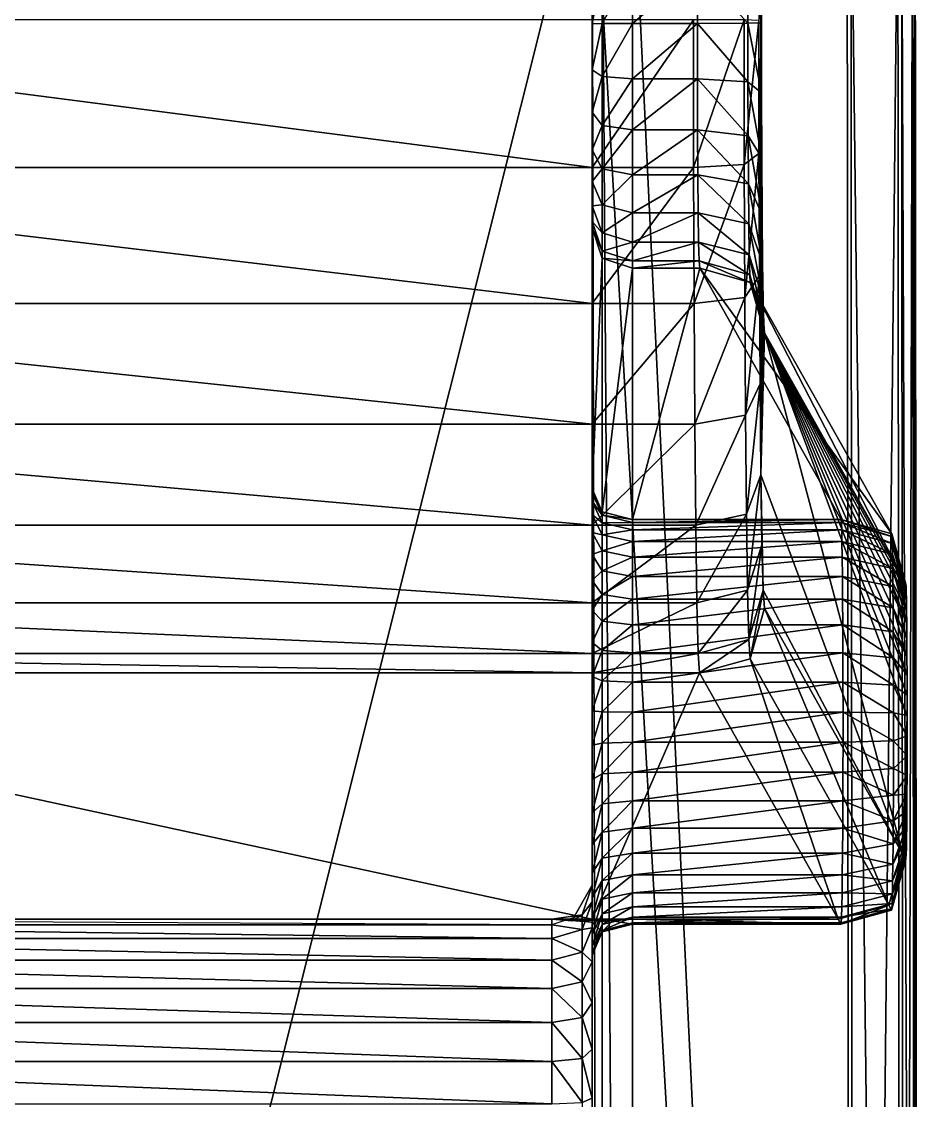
# Model space of a CAD drawing. Header units: metres. Extents: x -3624 to -92, y -1406 to 909.
# Drawn here: x -114.64 to -92.46, y 866.9 to 893.55 of the extents above; entities that cross this region are included whole.
import ezdxf

# ---------------------------------------------------------------- set-up
doc = ezdxf.new("R2010")
doc.units = ezdxf.units.M

msp = doc.modelspace()

# ---------------------------------------------------------------- linework, layer by layer
for points in [[(-96.376, 904.719, -10.972), (-96.43, 893.584, -16.406), (-96.378, 882.355, -11.167)], [(-96.361, 895.254, -9.413), (-96.376, 904.719, -10.972), (-96.378, 882.355, -11.167)], [(-92.635, 897.858, 370.232), (-92.539, 785.295, 380.079), (-92.594, 904.349, 374.429)], [(-92.472, 785.897, 386.853), (-92.573, 900.581, 376.565), (-92.594, 904.349, 374.429)], [(-92.463, 771.043, 387.781), (-92.472, 785.897, 386.853), (-92.594, 904.349, 374.429)], [(-92.532, 774.42, 380.827), (-92.463, 771.043, 387.781), (-92.594, 904.349, 374.429)], [(-92.533, 778.05, 380.623), (-92.532, 774.42, 380.827), (-92.594, 904.349, 374.429)], [(-92.536, 781.677, 380.374), (-92.533, 778.05, 380.623), (-92.594, 904.349, 374.429)], [(-92.539, 785.295, 380.079), (-92.536, 781.677, 380.374), (-92.594, 904.349, 374.429)], [(-92.472, 785.897, 386.853), (-92.569, 898.278, 377.021), (-92.573, 900.581, 376.565)], [(-100.545, 785.077, 377.504), (-100.545, 898.999, 367.01), (-100.545, 899.025, 366.645)], [(-100.545, 508.727, 368.046), (-100.545, 785.077, 377.504), (-100.545, 899.025, 366.645)], [(-100.545, 899.025, 366.645), (-100.545, 897.366, -5.108), (-100.545, 893.502, -6.995)], [(-100.545, 899.025, 366.645), (-100.545, 893.502, -6.995), (-100.545, 882.01, 353.706)], [(-100.545, 899.025, 366.645), (-100.545, 882.01, 353.706), (-100.545, 881.919, 354.549)], [(-100.545, 899.025, 366.645), (-100.545, 881.919, 354.549), (-100.545, 881.704, 355.386)], [(-100.545, 899.025, 366.645), (-100.545, 881.704, 355.386), (-100.545, 881.372, 356.175)], [(-100.545, 899.025, 366.645), (-100.545, 881.372, 356.175), (-100.545, 880.93, 356.906)], [(-100.545, 899.025, 366.645), (-100.545, 880.93, 356.906), (-100.545, 880.384, 357.566)], [(-100.545, 899.025, 366.645), (-100.545, 880.384, 357.566), (-100.545, 879.744, 358.146)], [(-100.545, 899.025, 366.645), (-100.545, 879.744, 358.146), (-100.545, 879.014, 358.632)], [(-100.545, 899.025, 366.645), (-100.545, 879.014, 358.632), (-100.545, 878.211, 358.984)], [(-100.545, 899.025, 366.645), (-100.545, 878.211, 358.984), (-100.545, 877.377, 359.211)], [(-100.545, 899.025, 366.645), (-100.545, 877.377, 359.211), (-100.545, 876.527, 359.313)], [(-100.545, 899.025, 366.645), (-100.545, 876.527, 359.313), (-100.545, 875.673, 359.291)], [(-100.545, 899.025, 366.645), (-100.545, 875.673, 359.291), (-100.545, 874.83, 359.143)], [(-100.545, 508.727, 368.046), (-100.545, 899.025, 366.645), (-100.545, 874.83, 359.143)], [(-100.545, 785.077, 377.504), (-100.545, 898.898, 367.328), (-100.545, 898.999, 367.01)], [(-100.545, 785.077, 377.504), (-100.545, 898.731, 367.612), (-100.545, 898.898, 367.328)], [(-100.545, 785.077, 377.504), (-100.545, 898.509, 367.855), (-100.545, 898.731, 367.612)], [(-100.545, 898.504, 378.623), (-100.545, 786.032, 388.463), (-128.727, 786.032, 388.463)], [(-128.727, 786.032, 388.463), (-128.727, 898.504, 378.623), (-100.545, 898.504, 378.623)], [(-100.545, 785.077, 377.504), (-100.545, 898.24, 368.046), (-100.545, 898.509, 367.855)], [(-100.545, 898.504, 378.623), (-94.153, 898.504, 378.623), (-94.057, 786.032, 388.463)], [(-94.057, 786.032, 388.463), (-100.545, 786.032, 388.463), (-100.545, 898.504, 378.623)], [(-92.81, 786.003, 388.102), (-94.057, 786.032, 388.463), (-94.153, 898.504, 378.623)], [(-94.153, 898.504, 378.623), (-92.907, 898.455, 378.264), (-92.81, 786.003, 388.102)], [(-92.472, 785.897, 386.853), (-92.81, 786.003, 388.102), (-92.907, 898.455, 378.264)], [(-92.907, 898.455, 378.264), (-92.569, 898.278, 377.021), (-92.472, 785.897, 386.853)], [(-100.545, 785.077, 377.504), (-100.545, 897.933, 368.174), (-100.545, 898.24, 368.046)], [(-100.545, 785.077, 377.504), (-100.545, 897.571, 368.231), (-100.545, 897.933, 368.174)], [(-92.635, 897.858, 370.232), (-92.998, 897.682, 368.996), (-92.901, 785.19, 378.837)], [(-92.901, 785.19, 378.837), (-92.539, 785.295, 380.079), (-92.635, 897.858, 370.232)], [(-100.295, 785.14, 378.252), (-100.295, 897.617, 368.553), (-100.545, 897.571, 368.231)], [(-100.545, 897.571, 368.231), (-100.545, 785.077, 377.504), (-100.295, 785.14, 378.252)], [(-99.545, 785.161, 378.501), (-99.545, 897.632, 368.661), (-100.295, 897.617, 368.553)], [(-100.295, 897.617, 368.553), (-100.295, 785.14, 378.252), (-99.545, 785.161, 378.501)], [(-94.154, 785.161, 378.501), (-94.251, 897.632, 368.661), (-99.545, 897.632, 368.661)], [(-99.545, 897.632, 368.661), (-99.545, 785.161, 378.501), (-94.154, 785.161, 378.501)], [(-92.998, 897.682, 368.996), (-94.251, 897.632, 368.661), (-94.154, 785.161, 378.501)], [(-94.154, 785.161, 378.501), (-92.901, 785.19, 378.837), (-92.998, 897.682, 368.996)], [(-100.545, 897.366, -5.108), (-100.545, 895.681, -6.473), (-100.545, 893.502, -6.995)], [(-100.545, 895.681, -6.473), (-100.545, 894.64, -6.854), (-100.545, 893.502, -6.995)], [(-96.699, 894.959, -8.187), (-96.361, 895.254, -9.413), (-96.363, 893.525, -9.627)], [(-96.363, 893.525, -9.627), (-96.361, 895.254, -9.413), (-96.378, 882.355, -11.167)], [(-100.295, 894.817, -7.588), (-100.295, 893.508, -7.75), (-100.545, 893.502, -6.995)], [(-100.545, 893.502, -6.995), (-100.545, 894.64, -6.854), (-100.295, 894.817, -7.588)], [(-99.545, 894.876, -7.832), (-99.545, 893.511, -8.001), (-100.295, 893.508, -7.75)], [(-100.295, 893.508, -7.75), (-100.295, 894.817, -7.588), (-99.545, 894.876, -7.832)], [(-97.946, 894.876, -7.832), (-97.947, 893.511, -8.001), (-99.545, 893.511, -8.001)], [(-99.545, 893.511, -8.001), (-99.545, 894.876, -7.832), (-97.946, 894.876, -7.832)], [(-96.701, 893.514, -8.366), (-97.947, 893.511, -8.001), (-97.946, 894.876, -7.832)], [(-97.946, 894.876, -7.832), (-96.699, 894.959, -8.187), (-96.701, 893.514, -8.366)], [(-96.363, 893.525, -9.627), (-96.701, 893.514, -8.366), (-96.699, 894.959, -8.187)], [(-100.545, 889.949, -17.615), (-100.545, 893.598, -18.001), (-128.727, 893.598, -18.001)], [(-128.727, 893.598, -18.001), (-128.727, 889.949, -17.615), (-100.545, 889.949, -17.615)], [(-100.545, 889.949, -17.615), (-98.042, 889.949, -17.615), (-98.045, 893.598, -18.001)], [(-98.045, 893.598, -18.001), (-100.545, 893.598, -18.001), (-100.545, 889.949, -17.615)], [(-100.295, 893.508, -7.75), (-100.295, 892.197, -7.611), (-100.545, 892.361, -6.874)], [(-100.545, 892.361, -6.874), (-100.545, 893.502, -6.995), (-100.295, 893.508, -7.75)], [(-100.545, 893.502, -6.995), (-100.545, 892.361, -6.874), (-100.545, 891.314, -6.512)], [(-100.545, 893.502, -6.995), (-100.545, 891.314, -6.512), (-100.545, 889.605, -5.176)], [(-100.545, 893.502, -6.995), (-100.545, 889.605, -5.176), (-100.545, 882.01, 353.706)], [(-99.545, 893.511, -8.001), (-99.545, 892.143, -7.856), (-100.295, 892.197, -7.611)], [(-100.295, 892.197, -7.611), (-100.295, 893.508, -7.75), (-99.545, 893.511, -8.001)], [(-97.947, 893.511, -8.001), (-97.946, 892.143, -7.856), (-99.545, 892.143, -7.856)], [(-99.545, 892.143, -7.856), (-99.545, 893.511, -8.001), (-97.947, 893.511, -8.001)], [(-96.792, 893.595, -17.661), (-98.045, 893.598, -18.001), (-98.042, 889.949, -17.615)], [(-98.042, 889.949, -17.615), (-96.788, 890.026, -17.283), (-96.792, 893.595, -17.661)], [(-97.947, 893.511, -8.001), (-96.701, 893.514, -8.366), (-96.699, 892.066, -8.212)], [(-96.699, 892.066, -8.212), (-97.946, 892.143, -7.856), (-97.947, 893.511, -8.001)], [(-96.43, 893.584, -16.406), (-96.792, 893.595, -17.661), (-96.788, 890.026, -17.283)], [(-96.788, 890.026, -17.283), (-96.426, 890.299, -16.059), (-96.43, 893.584, -16.406)], [(-96.701, 893.514, -8.366), (-96.363, 893.525, -9.627), (-96.361, 891.792, -9.444)], [(-96.361, 891.792, -9.444), (-96.699, 892.066, -8.212), (-96.701, 893.514, -8.366)], [(-96.43, 893.584, -16.406), (-96.426, 890.299, -16.059), (-96.416, 887.28, -15.014)], [(-96.43, 893.584, -16.406), (-96.416, 887.28, -15.014), (-96.378, 882.355, -11.167)], [(-96.361, 891.792, -9.444), (-96.363, 893.525, -9.627), (-96.378, 882.355, -11.167)], [(-100.545, 891.314, -6.512), (-100.545, 892.361, -6.874), (-100.295, 892.197, -7.611)], [(-100.295, 892.197, -7.611), (-100.295, 890.99, -7.193), (-100.545, 891.314, -6.512)], [(-100.295, 890.99, -7.193), (-100.295, 892.197, -7.611), (-99.545, 892.143, -7.856)], [(-99.545, 892.143, -7.856), (-99.545, 890.882, -7.42), (-100.295, 890.99, -7.193)], [(-97.946, 892.143, -7.856), (-97.942, 890.882, -7.42), (-99.545, 890.882, -7.42)], [(-99.545, 890.882, -7.42), (-99.545, 892.143, -7.856), (-97.946, 892.143, -7.856)], [(-96.695, 890.731, -7.751), (-97.942, 890.882, -7.42), (-97.946, 892.143, -7.856)], [(-97.946, 892.143, -7.856), (-96.699, 892.066, -8.212), (-96.695, 890.731, -7.751)], [(-96.356, 890.191, -8.89), (-96.695, 890.731, -7.751), (-96.699, 892.066, -8.212)], [(-96.699, 892.066, -8.212), (-96.361, 891.792, -9.444), (-96.356, 890.191, -8.89)], [(-96.356, 890.191, -8.89), (-96.361, 891.792, -9.444), (-96.378, 882.355, -11.167)], [(-100.545, 891.314, -6.512), (-100.545, 890.385, -5.936), (-100.545, 889.605, -5.176)], [(-100.545, 890.385, -5.936), (-100.545, 891.314, -6.512), (-100.295, 890.99, -7.193)], [(-100.295, 890.99, -7.193), (-100.295, 889.92, -6.531), (-100.545, 890.385, -5.936)], [(-100.295, 889.92, -6.531), (-100.295, 890.99, -7.193), (-99.545, 890.882, -7.42)], [(-99.545, 890.882, -7.42), (-99.545, 889.766, -6.729), (-100.295, 889.92, -6.531)], [(-97.942, 890.882, -7.42), (-97.935, 889.766, -6.729), (-99.545, 889.766, -6.729)], [(-99.545, 889.766, -6.729), (-99.545, 890.882, -7.42), (-97.942, 890.882, -7.42)], [(-96.688, 889.549, -7.018), (-97.935, 889.766, -6.729), (-97.942, 890.882, -7.42)], [(-97.942, 890.882, -7.42), (-96.695, 890.731, -7.751), (-96.688, 889.549, -7.018)], [(-96.347, 888.774, -8.013), (-96.688, 889.549, -7.018), (-96.695, 890.731, -7.751)], [(-96.695, 890.731, -7.751), (-96.356, 890.191, -8.89), (-96.347, 888.774, -8.013)], [(-100.545, 889.605, -5.176), (-100.545, 890.385, -5.936), (-100.295, 889.92, -6.531)], [(-96.426, 890.299, -16.059), (-96.788, 890.026, -17.283), (-96.777, 886.74, -16.147)], [(-96.777, 886.74, -16.147), (-96.416, 887.28, -15.014), (-96.426, 890.299, -16.059)], [(-96.788, 890.026, -17.283), (-98.042, 889.949, -17.615), (-98.03, 886.588, -16.453)], [(-98.03, 886.588, -16.453), (-96.777, 886.74, -16.147), (-96.788, 890.026, -17.283)], [(-96.347, 888.774, -8.013), (-96.356, 890.191, -8.89), (-96.378, 882.355, -11.167)], [(-100.545, 886.588, -16.453), (-100.545, 889.949, -17.615), (-128.727, 889.949, -17.615)], [(-128.727, 889.949, -17.615), (-128.727, 886.588, -16.453), (-100.545, 886.588, -16.453)], [(-100.545, 886.588, -16.453), (-98.03, 886.588, -16.453), (-98.042, 889.949, -17.615)], [(-98.042, 889.949, -17.615), (-100.545, 889.949, -17.615), (-100.545, 886.588, -16.453)], [(-100.295, 889.92, -6.531), (-100.295, 889.023, -5.656), (-100.545, 889.605, -5.176)], [(-100.295, 889.023, -5.656), (-100.295, 889.92, -6.531), (-99.545, 889.766, -6.729)], [(-99.545, 889.766, -6.729), (-99.545, 888.829, -5.816), (-100.295, 889.023, -5.656)], [(-97.935, 889.766, -6.729), (-97.926, 888.829, -5.816), (-99.545, 888.829, -5.816)], [(-99.545, 888.829, -5.816), (-99.545, 889.766, -6.729), (-97.935, 889.766, -6.729)], [(-96.678, 888.558, -6.053), (-97.926, 888.829, -5.816), (-97.935, 889.766, -6.729)], [(-97.935, 889.766, -6.729), (-96.688, 889.549, -7.018), (-96.678, 888.558, -6.053)], [(-100.545, 889.605, -5.176), (-100.545, 889.005, -4.263), (-100.545, 888.616, -3.225)], [(-100.545, 889.605, -5.176), (-100.545, 888.616, -3.225), (-100.545, 882.01, 353.706)], [(-100.545, 889.005, -4.263), (-100.545, 889.605, -5.176), (-100.295, 889.023, -5.656)], [(-96.336, 887.587, -6.856), (-96.678, 888.558, -6.053), (-96.688, 889.549, -7.018)], [(-96.688, 889.549, -7.018), (-96.347, 888.774, -8.013), (-96.336, 887.587, -6.856)], [(-100.295, 889.023, -5.656), (-100.295, 888.332, -4.605), (-100.545, 889.005, -4.263)], [(-100.545, 888.616, -3.225), (-100.545, 889.005, -4.263), (-100.295, 888.332, -4.605)], [(-100.295, 888.332, -4.605), (-100.295, 889.023, -5.656), (-99.545, 888.829, -5.816)], [(-99.545, 888.829, -5.816), (-99.545, 888.108, -4.719), (-100.295, 888.332, -4.605)], [(-97.926, 888.829, -5.816), (-97.915, 888.108, -4.719), (-99.545, 888.108, -4.719)], [(-99.545, 888.108, -4.719), (-99.545, 888.829, -5.816), (-97.926, 888.829, -5.816)], [(-96.667, 887.794, -4.89), (-97.915, 888.108, -4.719), (-97.926, 888.829, -5.816)], [(-97.926, 888.829, -5.816), (-96.678, 888.558, -6.053), (-96.667, 887.794, -4.89)], [(-96.336, 887.587, -6.856), (-96.347, 888.774, -8.013), (-96.378, 882.355, -11.167)], [(-100.545, 888.616, -3.225), (-100.545, 888.458, -2.031), (-100.545, 882.01, 353.706)], [(-100.295, 888.332, -4.605), (-100.295, 887.884, -3.409), (-100.545, 888.616, -3.225)], [(-100.545, 888.458, -2.031), (-100.545, 888.616, -3.225), (-100.295, 887.884, -3.409)], [(-100.295, 887.884, -3.409), (-100.295, 887.709, -2.087), (-100.545, 888.458, -2.031)], [(-100.545, 882.01, 353.706), (-100.545, 888.458, -2.031), (-100.295, 887.709, -2.087)], [(-96.322, 886.673, -5.463), (-96.667, 887.794, -4.89), (-96.678, 888.558, -6.053)], [(-96.678, 888.558, -6.053), (-96.336, 887.587, -6.856), (-96.322, 886.673, -5.463)], [(-100.295, 887.884, -3.409), (-100.295, 888.332, -4.605), (-99.545, 888.108, -4.719)], [(-99.545, 888.108, -4.719), (-99.545, 887.64, -3.47), (-100.295, 887.884, -3.409)], [(-100.295, 887.709, -2.087), (-100.295, 887.884, -3.409), (-99.545, 887.64, -3.47)], [(-97.915, 888.108, -4.719), (-97.903, 887.64, -3.47), (-99.545, 887.64, -3.47)], [(-99.545, 887.64, -3.47), (-99.545, 888.108, -4.719), (-97.915, 888.108, -4.719)], [(-96.654, 887.298, -3.568), (-97.903, 887.64, -3.47), (-97.915, 888.108, -4.719)], [(-97.915, 888.108, -4.719), (-96.667, 887.794, -4.89), (-96.654, 887.298, -3.568)], [(-100.295, 887.709, -2.087), (-100.295, 881.439, 353.674), (-100.545, 882.01, 353.706)], [(-99.545, 887.64, -3.47), (-99.545, 887.459, -2.105), (-100.295, 887.709, -2.087)], [(-100.295, 881.439, 353.674), (-100.295, 887.709, -2.087), (-99.545, 887.459, -2.105)], [(-97.903, 887.64, -3.47), (-97.889, 887.459, -2.105), (-99.545, 887.459, -2.105)], [(-99.545, 887.459, -2.105), (-99.545, 887.64, -3.47), (-97.903, 887.64, -3.47)], [(-96.64, 887.109, -2.144), (-97.889, 887.459, -2.105), (-97.903, 887.64, -3.47)], [(-97.903, 887.64, -3.47), (-96.654, 887.298, -3.568), (-96.64, 887.109, -2.144)], [(-96.307, 886.078, -3.877), (-96.654, 887.298, -3.568), (-96.667, 887.794, -4.89)], [(-96.667, 887.794, -4.89), (-96.322, 886.673, -5.463), (-96.307, 886.078, -3.877)], [(-99.545, 887.459, -2.105), (-99.545, 881.249, 353.663), (-100.295, 881.439, 353.674)], [(-97.889, 887.459, -2.105), (-94.398, 881.249, 353.663), (-99.545, 881.249, 353.663)], [(-99.545, 881.249, 353.663), (-99.545, 887.459, -2.105), (-97.889, 887.459, -2.105)], [(-93.148, 880.9, 353.632), (-94.398, 881.249, 353.663), (-97.889, 887.459, -2.105)], [(-97.889, 887.459, -2.105), (-96.64, 887.109, -2.144), (-93.148, 880.9, 353.632)], [(-96.322, 886.673, -5.463), (-96.336, 887.587, -6.856), (-96.378, 882.355, -11.167)], [(-96.416, 887.28, -15.014), (-96.777, 886.74, -16.147), (-96.76, 883.828, -14.343)], [(-96.76, 883.828, -14.343), (-96.4, 884.603, -13.356), (-96.416, 887.28, -15.014)], [(-96.291, 885.861, -2.241), (-96.64, 887.109, -2.144), (-96.654, 887.298, -3.568)], [(-96.654, 887.298, -3.568), (-96.307, 886.078, -3.877), (-96.291, 885.861, -2.241)], [(-92.799, 879.651, 353.559), (-93.148, 880.9, 353.632), (-96.64, 887.109, -2.144)], [(-96.64, 887.109, -2.144), (-96.291, 885.861, -2.241), (-92.799, 879.651, 353.559)], [(-96.416, 887.28, -15.014), (-96.4, 884.603, -13.356), (-96.378, 882.355, -11.167)], [(-100.545, 883.611, -14.608), (-100.545, 886.588, -16.453), (-128.727, 886.588, -16.453)], [(-128.727, 886.588, -16.453), (-128.727, 883.611, -14.608), (-100.545, 883.611, -14.608)], [(-100.545, 883.611, -14.608), (-98.012, 883.611, -14.608), (-98.03, 886.588, -16.453)], [(-98.03, 886.588, -16.453), (-100.545, 886.588, -16.453), (-100.545, 883.611, -14.608)], [(-96.777, 886.74, -16.147), (-98.03, 886.588, -16.453), (-98.012, 883.611, -14.608)], [(-98.012, 883.611, -14.608), (-96.76, 883.828, -14.343), (-96.777, 886.74, -16.147)], [(-96.307, 886.078, -3.877), (-96.322, 886.673, -5.463), (-96.378, 882.355, -11.167)], [(-96.291, 885.861, -2.241), (-96.307, 886.078, -3.877), (-96.378, 882.355, -11.167)], [(-92.869, 872.975, 346.4), (-96.291, 885.861, -2.241), (-96.378, 882.355, -11.167)], [(-92.793, 879.597, 354.136), (-92.799, 879.651, 353.559), (-96.291, 885.861, -2.241)], [(-92.788, 879.473, 354.631), (-92.793, 879.597, 354.136), (-96.291, 885.861, -2.241)], [(-92.784, 879.278, 355.097), (-92.788, 879.473, 354.631), (-96.291, 885.861, -2.241)], [(-92.78, 879.017, 355.53), (-92.784, 879.278, 355.097), (-96.291, 885.861, -2.241)], [(-92.776, 878.694, 355.919), (-92.78, 879.017, 355.53), (-96.291, 885.861, -2.241)], [(-92.773, 878.313, 356.258), (-92.776, 878.694, 355.919), (-96.291, 885.861, -2.241)], [(-92.77, 877.879, 356.54), (-92.773, 878.313, 356.258), (-96.291, 885.861, -2.241)], [(-92.768, 877.407, 356.754), (-92.77, 877.879, 356.54), (-96.291, 885.861, -2.241)], [(-92.766, 876.916, 356.891), (-92.768, 877.407, 356.754), (-96.291, 885.861, -2.241)], [(-92.766, 876.414, 356.953), (-92.766, 876.916, 356.891), (-96.291, 885.861, -2.241)], [(-92.869, 872.975, 346.4), (-92.766, 876.414, 356.953), (-96.291, 885.861, -2.241)], [(-96.4, 884.603, -13.356), (-96.76, 883.828, -14.343), (-96.736, 881.385, -11.964)], [(-96.736, 881.385, -11.964), (-96.378, 882.355, -11.167), (-96.4, 884.603, -13.356)], [(-100.545, 881.114, -12.175), (-100.545, 883.611, -14.608), (-128.727, 883.611, -14.608)], [(-128.727, 883.611, -14.608), (-128.727, 881.114, -12.175), (-100.545, 881.114, -12.175)], [(-100.545, 881.114, -12.175), (-97.988, 881.114, -12.175), (-98.012, 883.611, -14.608)], [(-98.012, 883.611, -14.608), (-100.545, 883.611, -14.608), (-100.545, 881.114, -12.175)], [(-96.76, 883.828, -14.343), (-98.012, 883.611, -14.608), (-97.988, 881.114, -12.175)], [(-97.988, 881.114, -12.175), (-96.736, 881.385, -11.964), (-96.76, 883.828, -14.343)], [(-96.378, 882.355, -11.167), (-96.736, 881.385, -11.964), (-96.708, 879.506, -9.1)], [(-96.708, 879.506, -9.1), (-96.352, 880.627, -8.534), (-96.378, 882.355, -11.167)], [(-96.378, 882.355, -11.167), (-96.352, 880.627, -8.534), (-96.323, 879.505, -5.542)], [(-92.869, 872.975, 346.4), (-96.378, 882.355, -11.167), (-96.323, 879.505, -5.542)], [(-100.545, 881.919, 354.549), (-100.545, 882.01, 353.706), (-100.295, 881.439, 353.674)], [(-100.295, 881.439, 353.674), (-100.295, 881.363, 354.454), (-100.545, 881.919, 354.549)], [(-100.545, 881.704, 355.386), (-100.545, 881.919, 354.549), (-100.295, 881.363, 354.454)], [(-100.295, 881.363, 354.454), (-100.295, 881.173, 355.21), (-100.545, 881.704, 355.386)], [(-100.545, 881.372, 356.175), (-100.545, 881.704, 355.386), (-100.295, 881.173, 355.21)], [(-100.295, 881.173, 355.21), (-100.295, 880.874, 355.923), (-100.545, 881.372, 356.175)], [(-100.545, 880.93, 356.906), (-100.545, 881.372, 356.175), (-100.295, 880.874, 355.923)], [(-100.295, 881.363, 354.454), (-100.295, 881.439, 353.674), (-99.545, 881.249, 353.663)], [(-99.545, 881.249, 353.663), (-99.545, 881.178, 354.422), (-100.295, 881.363, 354.454)], [(-100.295, 881.173, 355.21), (-100.295, 881.363, 354.454), (-99.545, 881.178, 354.422)], [(-94.398, 881.249, 353.663), (-94.391, 881.178, 354.422), (-99.545, 881.178, 354.422)], [(-99.545, 881.178, 354.422), (-99.545, 881.249, 353.663), (-94.398, 881.249, 353.663)], [(-96.736, 881.385, -11.964), (-97.988, 881.114, -12.175), (-97.96, 879.192, -9.247)], [(-97.96, 879.192, -9.247), (-96.708, 879.506, -9.1), (-96.736, 881.385, -11.964)], [(-93.141, 880.832, 354.351), (-94.391, 881.178, 354.422), (-94.398, 881.249, 353.663)], [(-94.398, 881.249, 353.663), (-93.148, 880.9, 353.632), (-93.141, 880.832, 354.351)], [(-100.545, 879.192, -9.247), (-100.545, 881.114, -12.175), (-128.727, 881.114, -12.175)], [(-128.727, 881.114, -12.175), (-128.727, 879.192, -9.247), (-100.545, 879.192, -9.247)], [(-100.545, 879.192, -9.247), (-97.96, 879.192, -9.247), (-97.988, 881.114, -12.175)], [(-97.988, 881.114, -12.175), (-100.545, 881.114, -12.175), (-100.545, 879.192, -9.247)], [(-99.545, 881.178, 354.422), (-99.545, 880.996, 355.151), (-100.295, 881.173, 355.21)], [(-100.295, 880.874, 355.923), (-100.295, 881.173, 355.21), (-99.545, 880.996, 355.151)], [(-99.545, 880.996, 355.151), (-99.545, 880.709, 355.839), (-100.295, 880.874, 355.923)], [(-94.391, 881.178, 354.422), (-94.383, 880.996, 355.151), (-99.545, 880.996, 355.151)], [(-99.545, 880.996, 355.151), (-99.545, 881.178, 354.422), (-94.391, 881.178, 354.422)], [(-94.383, 880.996, 355.151), (-94.377, 880.709, 355.839), (-99.545, 880.709, 355.839)], [(-99.545, 880.709, 355.839), (-99.545, 880.996, 355.151), (-94.383, 880.996, 355.151)], [(-93.135, 880.663, 355.028), (-94.383, 880.996, 355.151), (-94.391, 881.178, 354.422)], [(-94.391, 881.178, 354.422), (-93.141, 880.832, 354.351), (-93.135, 880.663, 355.028)], [(-93.128, 880.396, 355.668), (-94.377, 880.709, 355.839), (-94.383, 880.996, 355.151)], [(-94.383, 880.996, 355.151), (-93.135, 880.663, 355.028), (-93.128, 880.396, 355.668)], [(-100.295, 880.874, 355.923), (-100.295, 880.476, 356.583), (-100.545, 880.93, 356.906)], [(-100.545, 880.384, 357.566), (-100.545, 880.93, 356.906), (-100.295, 880.476, 356.583)], [(-100.295, 880.476, 356.583), (-100.295, 880.874, 355.923), (-99.545, 880.709, 355.839)], [(-99.545, 880.709, 355.839), (-99.545, 880.324, 356.475), (-100.295, 880.476, 356.583)], [(-94.377, 880.709, 355.839), (-94.371, 880.324, 356.475), (-99.545, 880.324, 356.475)], [(-99.545, 880.324, 356.475), (-99.545, 880.709, 355.839), (-94.377, 880.709, 355.839)], [(-93.123, 880.038, 356.26), (-94.371, 880.324, 356.475), (-94.377, 880.709, 355.839)], [(-94.377, 880.709, 355.839), (-93.128, 880.396, 355.668), (-93.123, 880.038, 356.26)], [(-92.793, 879.597, 354.136), (-93.141, 880.832, 354.351), (-93.148, 880.9, 353.632)], [(-93.148, 880.9, 353.632), (-92.799, 879.651, 353.559), (-92.793, 879.597, 354.136)], [(-92.788, 879.473, 354.631), (-93.135, 880.663, 355.028), (-93.141, 880.832, 354.351)], [(-93.141, 880.832, 354.351), (-92.793, 879.597, 354.136), (-92.788, 879.473, 354.631)], [(-100.295, 880.476, 356.583), (-100.295, 879.982, 357.178), (-100.545, 880.384, 357.566)], [(-100.295, 879.982, 357.178), (-100.295, 880.476, 356.583), (-99.545, 880.324, 356.475)], [(-96.352, 880.627, -8.534), (-96.708, 879.506, -9.1), (-96.676, 878.284, -5.845)], [(-96.676, 878.284, -5.845), (-96.323, 879.505, -5.542), (-96.352, 880.627, -8.534)], [(-92.784, 879.278, 355.097), (-93.128, 880.396, 355.668), (-93.135, 880.663, 355.028)], [(-93.135, 880.663, 355.028), (-92.788, 879.473, 354.631), (-92.784, 879.278, 355.097)], [(-100.545, 879.744, 358.146), (-100.545, 880.384, 357.566), (-100.295, 879.982, 357.178)], [(-99.545, 880.324, 356.475), (-99.545, 879.848, 357.049), (-100.295, 879.982, 357.178)], [(-94.371, 880.324, 356.475), (-94.365, 879.848, 357.049), (-99.545, 879.848, 357.049)], [(-99.545, 879.848, 357.049), (-99.545, 880.324, 356.475), (-94.371, 880.324, 356.475)], [(-93.117, 879.596, 356.793), (-94.365, 879.848, 357.049), (-94.371, 880.324, 356.475)], [(-94.371, 880.324, 356.475), (-93.123, 880.038, 356.26), (-93.117, 879.596, 356.793)], [(-92.78, 879.017, 355.53), (-93.123, 880.038, 356.26), (-93.128, 880.396, 355.668)], [(-93.128, 880.396, 355.668), (-92.784, 879.278, 355.097), (-92.78, 879.017, 355.53)], [(-100.295, 879.982, 357.178), (-100.295, 879.401, 357.698), (-100.545, 879.744, 358.146)], [(-100.295, 879.401, 357.698), (-100.295, 879.982, 357.178), (-99.545, 879.848, 357.049)], [(-92.776, 878.694, 355.919), (-93.117, 879.596, 356.793), (-93.123, 880.038, 356.26)], [(-93.123, 880.038, 356.26), (-92.78, 879.017, 355.53), (-92.776, 878.694, 355.919)], [(-100.545, 879.014, 358.632), (-100.545, 879.744, 358.146), (-100.295, 879.401, 357.698)], [(-99.545, 879.848, 357.049), (-99.545, 879.288, 357.549), (-100.295, 879.401, 357.698)], [(-94.365, 879.848, 357.049), (-94.36, 879.288, 357.549), (-99.545, 879.288, 357.549)], [(-99.545, 879.288, 357.549), (-99.545, 879.848, 357.049), (-94.365, 879.848, 357.049)], [(-93.113, 879.074, 357.258), (-94.36, 879.288, 357.549), (-94.365, 879.848, 357.049)], [(-94.365, 879.848, 357.049), (-93.117, 879.596, 356.793), (-93.113, 879.074, 357.258)], [(-100.295, 879.401, 357.698), (-100.295, 878.74, 358.131), (-100.545, 879.014, 358.632)], [(-100.295, 878.74, 358.131), (-100.295, 879.401, 357.698), (-99.545, 879.288, 357.549)], [(-96.708, 879.506, -9.1), (-97.96, 879.192, -9.247), (-97.927, 877.942, -5.918)], [(-97.927, 877.942, -5.918), (-96.676, 878.284, -5.845), (-96.708, 879.506, -9.1)], [(-96.323, 879.505, -5.542), (-96.676, 878.284, -5.845), (-96.641, 877.811, -2.267)], [(-96.641, 877.811, -2.267), (-96.29, 879.059, -2.177), (-96.323, 879.505, -5.542)], [(-92.869, 872.975, 346.4), (-96.323, 879.505, -5.542), (-96.29, 879.059, -2.177)], [(-92.773, 878.313, 356.258), (-93.113, 879.074, 357.258), (-93.117, 879.596, 356.793)], [(-93.117, 879.596, 356.793), (-92.776, 878.694, 355.919), (-92.773, 878.313, 356.258)], [(-100.545, 877.942, -5.918), (-100.545, 879.192, -9.247), (-128.727, 879.192, -9.247)], [(-128.727, 879.192, -9.247), (-128.727, 877.942, -5.918), (-100.545, 877.942, -5.918)], [(-100.545, 877.942, -5.918), (-97.927, 877.942, -5.918), (-97.96, 879.192, -9.247)], [(-97.96, 879.192, -9.247), (-100.545, 879.192, -9.247), (-100.545, 877.942, -5.918)], [(-99.545, 879.288, 357.549), (-99.545, 878.649, 357.964), (-100.295, 878.74, 358.131)], [(-94.36, 879.288, 357.549), (-94.356, 878.649, 357.964), (-99.545, 878.649, 357.964)], [(-99.545, 878.649, 357.964), (-99.545, 879.288, 357.549), (-94.36, 879.288, 357.549)], [(-93.109, 878.48, 357.644), (-94.356, 878.649, 357.964), (-94.36, 879.288, 357.549)], [(-94.36, 879.288, 357.549), (-93.113, 879.074, 357.258), (-93.109, 878.48, 357.644)], [(-92.77, 877.879, 356.54), (-93.109, 878.48, 357.644), (-93.113, 879.074, 357.258)], [(-93.113, 879.074, 357.258), (-92.773, 878.313, 356.258), (-92.77, 877.879, 356.54)], [(-100.545, 878.211, 358.984), (-100.545, 879.014, 358.632), (-100.295, 878.74, 358.131)], [(-96.29, 879.059, -2.177), (-96.641, 877.811, -2.267), (-93.22, 871.726, 346.382)], [(-93.22, 871.726, 346.382), (-92.869, 872.975, 346.4), (-96.29, 879.059, -2.177)], [(-100.295, 878.74, 358.131), (-100.295, 878.019, 358.454), (-100.545, 878.211, 358.984)], [(-100.295, 878.019, 358.454), (-100.295, 878.74, 358.131), (-99.545, 878.649, 357.964)], [(-99.545, 878.649, 357.964), (-99.545, 877.955, 358.278), (-100.295, 878.019, 358.454)], [(-94.356, 878.649, 357.964), (-94.353, 877.955, 358.278), (-99.545, 877.955, 358.278)], [(-99.545, 877.955, 358.278), (-99.545, 878.649, 357.964), (-94.356, 878.649, 357.964)], [(-93.106, 877.834, 357.935), (-94.353, 877.955, 358.278), (-94.356, 878.649, 357.964)], [(-94.356, 878.649, 357.964), (-93.109, 878.48, 357.644), (-93.106, 877.834, 357.935)], [(-96.676, 878.284, -5.845), (-97.927, 877.942, -5.918), (-97.891, 877.461, -2.281)], [(-97.891, 877.461, -2.281), (-96.641, 877.811, -2.267), (-96.676, 878.284, -5.845)], [(-92.768, 877.407, 356.754), (-93.106, 877.834, 357.935), (-93.109, 878.48, 357.644)], [(-93.109, 878.48, 357.644), (-92.77, 877.879, 356.54), (-92.768, 877.407, 356.754)], [(-100.545, 877.377, 359.211), (-100.545, 878.211, 358.984), (-100.295, 878.019, 358.454)], [(-100.295, 878.019, 358.454), (-100.295, 877.268, 358.662), (-100.545, 877.377, 359.211)], [(-100.295, 877.268, 358.662), (-100.295, 878.019, 358.454), (-99.545, 877.955, 358.278)], [(-100.545, 877.461, -2.281), (-100.545, 877.942, -5.918), (-128.727, 877.942, -5.918)], [(-128.727, 877.942, -5.918), (-128.727, 877.461, -2.281), (-100.545, 877.461, -2.281)], [(-100.545, 877.461, -2.281), (-97.891, 877.461, -2.281), (-97.927, 877.942, -5.918)], [(-97.927, 877.942, -5.918), (-100.545, 877.942, -5.918), (-100.545, 877.461, -2.281)], [(-99.545, 877.955, 358.278), (-99.545, 877.231, 358.48), (-100.295, 877.268, 358.662)], [(-94.353, 877.955, 358.278), (-94.351, 877.231, 358.48), (-99.545, 877.231, 358.48)], [(-99.545, 877.231, 358.48), (-99.545, 877.955, 358.278), (-94.353, 877.955, 358.278)], [(-96.641, 877.811, -2.267), (-97.891, 877.461, -2.281), (-94.47, 871.375, 346.388)], [(-94.47, 871.375, 346.388), (-93.22, 871.726, 346.382), (-96.641, 877.811, -2.267)], [(-93.104, 877.162, 358.123), (-94.351, 877.231, 358.48), (-94.353, 877.955, 358.278)], [(-94.353, 877.955, 358.278), (-93.106, 877.834, 357.935), (-93.104, 877.162, 358.123)], [(-92.766, 876.916, 356.891), (-93.104, 877.162, 358.123), (-93.106, 877.834, 357.935)], [(-93.106, 877.834, 357.935), (-92.768, 877.407, 356.754), (-92.766, 876.916, 356.891)], [(-100.545, 871.375, 346.388), (-100.545, 877.461, -2.281), (-128.727, 877.461, -2.281)], [(-128.727, 877.461, -2.281), (-128.727, 871.375, 346.388), (-100.545, 871.375, 346.388)], [(-100.545, 871.375, 346.388), (-94.47, 871.375, 346.388), (-97.891, 877.461, -2.281)], [(-97.891, 877.461, -2.281), (-100.545, 877.461, -2.281), (-100.545, 871.375, 346.388)], [(-100.545, 876.527, 359.313), (-100.545, 877.377, 359.211), (-100.295, 877.268, 358.662)], [(-100.295, 877.268, 358.662), (-100.295, 876.5, 358.756), (-100.545, 876.527, 359.313)], [(-100.295, 876.5, 358.756), (-100.295, 877.268, 358.662), (-99.545, 877.231, 358.48)], [(-99.545, 877.231, 358.48), (-99.545, 876.491, 358.571), (-100.295, 876.5, 358.756)], [(-94.351, 877.231, 358.48), (-94.35, 876.491, 358.571), (-99.545, 876.491, 358.571)], [(-99.545, 876.491, 358.571), (-99.545, 877.231, 358.48), (-94.351, 877.231, 358.48)], [(-93.103, 876.475, 358.208), (-94.35, 876.491, 358.571), (-94.351, 877.231, 358.48)], [(-94.351, 877.231, 358.48), (-93.104, 877.162, 358.123), (-93.103, 876.475, 358.208)], [(-92.766, 876.414, 356.953), (-93.103, 876.475, 358.208), (-93.104, 877.162, 358.123)], [(-93.104, 877.162, 358.123), (-92.766, 876.916, 356.891), (-92.766, 876.414, 356.953)], [(-100.545, 875.673, 359.291), (-100.545, 876.527, 359.313), (-100.295, 876.5, 358.756)], [(-100.295, 876.5, 358.756), (-100.295, 875.729, 358.736), (-100.545, 875.673, 359.291)], [(-100.295, 875.729, 358.736), (-100.295, 876.5, 358.756), (-99.545, 876.491, 358.571)], [(-99.545, 876.491, 358.571), (-99.545, 875.748, 358.551), (-100.295, 875.729, 358.736)], [(-94.35, 876.491, 358.571), (-94.35, 875.748, 358.551), (-99.545, 875.748, 358.551)], [(-99.545, 875.748, 358.551), (-99.545, 876.491, 358.571), (-94.35, 876.491, 358.571)], [(-93.104, 875.783, 358.19), (-94.35, 875.748, 358.551), (-94.35, 876.491, 358.571)], [(-94.35, 876.491, 358.571), (-93.103, 876.475, 358.208), (-93.104, 875.783, 358.19)], [(-92.766, 875.91, 356.939), (-93.104, 875.783, 358.19), (-93.103, 876.475, 358.208)], [(-93.103, 876.475, 358.208), (-92.766, 876.414, 356.953), (-92.766, 875.91, 356.939)], [(-92.869, 872.975, 346.4), (-92.766, 875.91, 356.939), (-92.766, 876.414, 356.953)], [(-93.104, 875.783, 358.19), (-92.766, 875.91, 356.939), (-92.767, 875.411, 356.851)], [(-92.869, 872.975, 346.4), (-92.767, 875.411, 356.851), (-92.766, 875.91, 356.939)], [(-100.295, 875.729, 358.736), (-100.295, 874.968, 358.602), (-100.545, 874.83, 359.143)], [(-100.545, 874.83, 359.143), (-100.545, 875.673, 359.291), (-100.295, 875.729, 358.736)], [(-99.545, 875.748, 358.551), (-99.545, 875.014, 358.421), (-100.295, 874.968, 358.602)], [(-100.295, 874.968, 358.602), (-100.295, 875.729, 358.736), (-99.545, 875.748, 358.551)], [(-94.35, 875.748, 358.551), (-94.351, 875.014, 358.421), (-99.545, 875.014, 358.421)], [(-99.545, 875.014, 358.421), (-99.545, 875.748, 358.551), (-94.35, 875.748, 358.551)], [(-93.105, 875.101, 358.069), (-94.351, 875.014, 358.421), (-94.35, 875.748, 358.551)], [(-94.35, 875.748, 358.551), (-93.104, 875.783, 358.19), (-93.105, 875.101, 358.069)], [(-92.767, 875.411, 356.851), (-93.105, 875.101, 358.069), (-93.104, 875.783, 358.19)], [(-93.105, 875.101, 358.069), (-92.767, 875.411, 356.851), (-92.768, 874.928, 356.688)], [(-92.869, 872.975, 346.4), (-92.768, 874.928, 356.688), (-92.767, 875.411, 356.851)], [(-94.351, 875.014, 358.421), (-93.105, 875.101, 358.069), (-93.107, 874.439, 357.846)], [(-92.768, 874.928, 356.688), (-93.107, 874.439, 357.846), (-93.105, 875.101, 358.069)], [(-100.295, 874.968, 358.602), (-100.295, 874.229, 358.354), (-100.545, 874.009, 358.873)], [(-100.545, 874.009, 358.873), (-100.545, 874.83, 359.143), (-100.295, 874.968, 358.602)], [(-100.545, 508.727, 368.046), (-100.545, 874.83, 359.143), (-100.545, 874.009, 358.873)], [(-99.545, 875.014, 358.421), (-99.545, 874.302, 358.182), (-100.295, 874.229, 358.354)], [(-100.295, 874.229, 358.354), (-100.295, 874.968, 358.602), (-99.545, 875.014, 358.421)], [(-94.351, 875.014, 358.421), (-94.354, 874.302, 358.182), (-99.545, 874.302, 358.182)], [(-99.545, 874.302, 358.182), (-99.545, 875.014, 358.421), (-94.351, 875.014, 358.421)], [(-93.107, 874.439, 357.846), (-94.354, 874.302, 358.182), (-94.351, 875.014, 358.421)], [(-93.107, 874.439, 357.846), (-92.768, 874.928, 356.688), (-92.771, 874.468, 356.451)], [(-92.869, 872.975, 346.4), (-92.771, 874.468, 356.451), (-92.768, 874.928, 356.688)], [(-99.545, 874.302, 358.182), (-99.545, 873.625, 357.832), (-100.295, 873.525, 357.994)], [(-100.295, 873.525, 357.994), (-100.295, 874.229, 358.354), (-99.545, 874.302, 358.182)], [(-94.354, 874.302, 358.182), (-94.357, 873.625, 357.832), (-99.545, 873.625, 357.832)], [(-99.545, 873.625, 357.832), (-99.545, 874.302, 358.182), (-94.354, 874.302, 358.182)], [(-93.11, 873.81, 357.521), (-94.357, 873.625, 357.832), (-94.354, 874.302, 358.182)], [(-94.354, 874.302, 358.182), (-93.107, 874.439, 357.846), (-93.11, 873.81, 357.521)], [(-93.11, 873.81, 357.521), (-92.771, 874.468, 356.451), (-92.774, 874.049, 356.146)], [(-92.771, 874.468, 356.451), (-93.11, 873.81, 357.521), (-93.107, 874.439, 357.846)], [(-92.869, 872.975, 346.4), (-92.774, 874.049, 356.146), (-92.771, 874.468, 356.451)], [(-100.295, 874.229, 358.354), (-100.295, 873.525, 357.994), (-100.545, 873.226, 358.481)], [(-100.545, 873.226, 358.481), (-100.545, 874.009, 358.873), (-100.295, 874.229, 358.354)], [(-100.545, 508.727, 368.046), (-100.545, 874.009, 358.873), (-100.545, 873.226, 358.481)], [(-92.774, 874.049, 356.146), (-93.114, 873.237, 357.105), (-93.11, 873.81, 357.521)], [(-93.114, 873.237, 357.105), (-92.774, 874.049, 356.146), (-92.777, 873.687, 355.788)], [(-92.869, 872.975, 346.4), (-92.777, 873.687, 355.788), (-92.774, 874.049, 356.146)], [(-94.357, 873.625, 357.832), (-93.11, 873.81, 357.521), (-93.114, 873.237, 357.105)], [(-100.295, 873.525, 357.994), (-100.295, 872.888, 357.527), (-100.545, 872.523, 357.957)], [(-100.545, 872.523, 357.957), (-100.545, 873.226, 358.481), (-100.295, 873.525, 357.994)], [(-99.545, 873.625, 357.832), (-99.545, 873.009, 357.384), (-100.295, 872.888, 357.527)], [(-100.295, 872.888, 357.527), (-100.295, 873.525, 357.994), (-99.545, 873.625, 357.832)], [(-94.357, 873.625, 357.832), (-94.362, 873.009, 357.384), (-99.545, 873.009, 357.384)], [(-99.545, 873.009, 357.384), (-99.545, 873.625, 357.832), (-94.357, 873.625, 357.832)], [(-93.114, 873.237, 357.105), (-94.362, 873.009, 357.384), (-94.357, 873.625, 357.832)], [(-92.777, 873.687, 355.788), (-93.119, 872.741, 356.613), (-93.114, 873.237, 357.105)], [(-93.119, 872.741, 356.613), (-92.777, 873.687, 355.788), (-92.781, 873.384, 355.382)], [(-92.869, 872.975, 346.4), (-92.781, 873.384, 355.382), (-92.777, 873.687, 355.788)], [(-100.545, 763.264, 360.582), (-100.545, 508.727, 368.046), (-100.545, 873.226, 358.481)], [(-100.545, 766.642, 360.52), (-100.545, 763.264, 360.582), (-100.545, 873.226, 358.481)], [(-100.545, 766.642, 360.52), (-100.545, 873.226, 358.481), (-100.545, 872.523, 357.957)], [(-94.362, 873.009, 357.384), (-93.114, 873.237, 357.105), (-93.119, 872.741, 356.613)], [(-92.781, 873.384, 355.382), (-93.125, 872.326, 356.058), (-93.119, 872.741, 356.613)], [(-93.125, 872.326, 356.058), (-92.781, 873.384, 355.382), (-92.786, 873.146, 354.937)], [(-92.869, 872.975, 346.4), (-92.786, 873.146, 354.937), (-92.781, 873.384, 355.382)], [(-99.545, 873.009, 357.384), (-99.545, 872.476, 356.856), (-100.295, 872.335, 356.978)], [(-100.295, 872.335, 356.978), (-100.295, 872.888, 357.527), (-99.545, 873.009, 357.384)], [(-94.362, 873.009, 357.384), (-94.367, 872.476, 356.856), (-99.545, 872.476, 356.856)], [(-99.545, 872.476, 356.856), (-99.545, 873.009, 357.384), (-94.362, 873.009, 357.384)], [(-93.119, 872.741, 356.613), (-94.367, 872.476, 356.856), (-94.362, 873.009, 357.384)], [(-92.869, 872.975, 346.4), (-93.22, 871.726, 346.382), (-93.151, 871.603, 353.385)], [(-93.151, 871.603, 353.385), (-92.801, 872.853, 353.367), (-92.869, 872.975, 346.4)], [(-92.79, 872.976, 354.461), (-93.137, 871.767, 354.796), (-93.131, 872, 355.448)], [(-93.137, 871.767, 354.796), (-92.79, 872.976, 354.461), (-92.795, 872.878, 353.96)], [(-92.786, 873.146, 354.937), (-93.131, 872, 355.448), (-93.125, 872.326, 356.058)], [(-93.131, 872, 355.448), (-92.786, 873.146, 354.937), (-92.79, 872.976, 354.461)], [(-92.869, 872.975, 346.4), (-92.79, 872.976, 354.461), (-92.786, 873.146, 354.937)], [(-92.869, 872.975, 346.4), (-92.795, 872.878, 353.96), (-92.79, 872.976, 354.461)], [(-92.869, 872.975, 346.4), (-92.801, 872.853, 353.367), (-92.795, 872.878, 353.96)], [(-100.295, 872.888, 357.527), (-100.295, 872.335, 356.978), (-100.545, 871.913, 357.345)], [(-100.545, 871.913, 357.345), (-100.545, 872.523, 357.957), (-100.295, 872.888, 357.527)], [(-94.367, 872.476, 356.856), (-93.119, 872.741, 356.613), (-93.125, 872.326, 356.058)], [(-92.801, 872.853, 353.367), (-93.151, 871.603, 353.385), (-93.144, 871.633, 354.11)], [(-92.795, 872.878, 353.96), (-93.144, 871.633, 354.11), (-93.137, 871.767, 354.796)], [(-93.144, 871.633, 354.11), (-92.795, 872.878, 353.96), (-92.801, 872.853, 353.367)], [(-100.545, 766.642, 360.52), (-100.545, 872.523, 357.957), (-100.545, 871.913, 357.345)], [(-99.545, 872.476, 356.856), (-99.545, 872.03, 356.258), (-100.295, 871.873, 356.358)], [(-100.295, 871.873, 356.358), (-100.295, 872.335, 356.978), (-99.545, 872.476, 356.856)], [(-94.367, 872.476, 356.856), (-94.373, 872.03, 356.258), (-99.545, 872.03, 356.258)], [(-99.545, 872.03, 356.258), (-99.545, 872.476, 356.856), (-94.367, 872.476, 356.856)], [(-93.125, 872.326, 356.058), (-94.373, 872.03, 356.258), (-94.367, 872.476, 356.856)], [(-100.545, 872.221, 347.681), (-100.545, 871.299, 347.457), (-101.045, 871.337, 346.923)], [(-101.045, 871.337, 346.923), (-100.795, 871.487, 347.509), (-100.545, 872.221, 347.681)], [(-100.545, 871.806, 348.867), (-100.545, 872.221, 347.681), (-100.795, 871.487, 347.509)], [(-100.295, 872.335, 356.978), (-100.295, 871.873, 356.358), (-100.545, 871.403, 356.657)], [(-100.545, 871.403, 356.657), (-100.545, 871.913, 357.345), (-100.295, 872.335, 356.978)], [(-100.545, 870.491, 353.411), (-100.545, 871.299, 347.457), (-100.545, 872.221, 347.681)], [(-100.545, 870.491, 353.411), (-100.545, 872.221, 347.681), (-100.545, 871.806, 348.867)], [(-94.373, 872.03, 356.258), (-93.125, 872.326, 356.058), (-93.131, 872, 355.448)], [(-100.545, 766.642, 360.52), (-100.545, 871.913, 357.345), (-100.545, 871.403, 356.657)], [(-100.295, 871.873, 356.358), (-100.295, 871.509, 355.678), (-100.545, 870.999, 355.904)], [(-100.545, 870.999, 355.904), (-100.545, 871.403, 356.657), (-100.295, 871.873, 356.358)], [(-99.545, 872.03, 356.258), (-99.545, 871.679, 355.603), (-100.295, 871.509, 355.678)], [(-100.295, 871.509, 355.678), (-100.295, 871.873, 356.358), (-99.545, 872.03, 356.258)], [(-94.373, 872.03, 356.258), (-94.379, 871.679, 355.603), (-99.545, 871.679, 355.603)], [(-99.545, 871.679, 355.603), (-99.545, 872.03, 356.258), (-94.373, 872.03, 356.258)], [(-93.131, 872, 355.448), (-94.379, 871.679, 355.603), (-94.373, 872.03, 356.258)], [(-94.379, 871.679, 355.603), (-93.131, 872, 355.448), (-93.137, 871.767, 354.796)], [(-100.545, 871.164, 349.923), (-100.545, 871.806, 348.867), (-100.795, 871.124, 348.545)], [(-100.795, 871.487, 347.509), (-100.795, 871.124, 348.545), (-100.545, 871.806, 348.867)], [(-100.545, 870.491, 353.411), (-100.545, 871.806, 348.867), (-100.545, 871.164, 349.923)], [(-99.545, 871.679, 355.603), (-99.545, 871.429, 354.901), (-100.295, 871.249, 354.95)], [(-100.295, 871.249, 354.95), (-100.295, 871.509, 355.678), (-99.545, 871.679, 355.603)], [(-94.379, 871.679, 355.603), (-94.386, 871.429, 354.901), (-99.545, 871.429, 354.901)], [(-99.545, 871.429, 354.901), (-99.545, 871.679, 355.603), (-94.379, 871.679, 355.603)], [(-93.22, 871.726, 346.382), (-94.47, 871.375, 346.388), (-94.401, 871.253, 353.401)], [(-94.401, 871.253, 353.401), (-93.151, 871.603, 353.385), (-93.22, 871.726, 346.382)], [(-93.144, 871.633, 354.11), (-94.393, 871.285, 354.163), (-94.386, 871.429, 354.901)], [(-94.393, 871.285, 354.163), (-93.144, 871.633, 354.11), (-93.151, 871.603, 353.385)], [(-93.137, 871.767, 354.796), (-94.386, 871.429, 354.901), (-94.379, 871.679, 355.603)], [(-94.386, 871.429, 354.901), (-93.137, 871.767, 354.796), (-93.144, 871.633, 354.11)], [(-128.727, 871.375, 346.388), (-134.803, 871.375, 346.388), (-94.47, 871.375, 346.388)], [(-99.545, 871.375, 346.388), (-94.47, 871.375, 346.388), (-134.803, 871.375, 346.388)], [(-134.803, 871.375, 346.388), (-129.727, 871.375, 346.388), (-99.545, 871.375, 346.388)], [(-100.545, 871.375, 346.388), (-99.545, 871.375, 346.388), (-129.727, 871.375, 346.388)], [(-100.545, 871.375, 346.388), (-128.727, 871.375, 346.388), (-129.727, 871.375, 346.388)], [(-94.47, 871.375, 346.388), (-100.545, 871.375, 346.388), (-128.727, 871.375, 346.388)], [(-128.727, 871.375, 346.388), (-100.545, 871.375, 346.388), (-101.545, 871.375, 346.388)], [(-101.545, 871.375, 346.388), (-127.727, 871.375, 346.388), (-128.727, 871.375, 346.388)], [(-127.727, 871.375, 346.388), (-101.545, 871.375, 346.388), (-101.545, 871.242, 347.451)], [(-127.727, 871.375, 346.388), (-127.727, 871.242, 347.451), (-101.545, 871.242, 347.451)], [(-100.795, 871.124, 348.545), (-100.795, 871.487, 347.509), (-101.545, 871.242, 347.451)], [(-101.545, 871.375, 346.388), (-101.045, 871.337, 346.923), (-100.795, 871.487, 347.509)], [(-100.795, 871.487, 347.509), (-101.545, 871.242, 347.451), (-101.545, 871.375, 346.388)], [(-100.795, 871.356, 346.655), (-101.045, 871.337, 346.923), (-101.545, 871.375, 346.388)], [(-100.545, 871.375, 346.388), (-100.795, 871.356, 346.655), (-101.545, 871.375, 346.388)], [(-100.545, 871.299, 347.457), (-101.045, 871.337, 346.923), (-100.795, 871.356, 346.655)], [(-100.045, 871.337, 346.923), (-100.795, 871.356, 346.655), (-100.545, 871.375, 346.388)], [(-100.795, 871.356, 346.655), (-100.045, 871.337, 346.923), (-100.545, 871.299, 347.457)], [(-100.295, 871.509, 355.678), (-100.295, 871.249, 354.95), (-100.545, 870.71, 355.098)], [(-100.545, 870.71, 355.098), (-100.545, 870.999, 355.904), (-100.295, 871.509, 355.678)], [(-100.545, 770.019, 360.414), (-100.545, 766.642, 360.52), (-100.545, 871.403, 356.657)], [(-100.545, 770.019, 360.414), (-100.545, 871.403, 356.657), (-100.545, 870.999, 355.904)], [(-100.045, 871.337, 346.923), (-99.545, 871.375, 346.388), (-100.545, 871.375, 346.388)], [(-100.295, 871.062, 353.404), (-100.045, 871.337, 346.923), (-100.545, 871.299, 347.457)], [(-99.545, 871.429, 354.901), (-99.545, 871.285, 354.163), (-100.295, 871.098, 354.185)], [(-100.295, 871.098, 354.185), (-100.295, 871.249, 354.95), (-99.545, 871.429, 354.901)], [(-100.045, 871.337, 346.923), (-100.295, 871.062, 353.404), (-99.545, 871.253, 353.401)], [(-99.545, 871.253, 353.401), (-99.545, 871.375, 346.388), (-100.045, 871.337, 346.923)], [(-94.386, 871.429, 354.901), (-94.393, 871.285, 354.163), (-99.545, 871.285, 354.163)], [(-99.545, 871.285, 354.163), (-99.545, 871.429, 354.901), (-94.386, 871.429, 354.901)], [(-94.401, 871.253, 353.401), (-94.47, 871.375, 346.388), (-99.545, 871.375, 346.388)], [(-99.545, 871.375, 346.388), (-99.545, 871.253, 353.401), (-94.401, 871.253, 353.401)], [(-93.151, 871.603, 353.385), (-94.401, 871.253, 353.401), (-94.393, 871.285, 354.163)], [(-101.545, 870.897, 348.437), (-101.545, 871.242, 347.451), (-127.727, 871.242, 347.451)], [(-127.727, 871.242, 347.451), (-127.727, 870.897, 348.437), (-101.545, 870.897, 348.437)], [(-101.545, 871.242, 347.451), (-101.545, 870.897, 348.437), (-100.795, 871.124, 348.545)], [(-100.795, 870.563, 349.468), (-100.795, 871.124, 348.545), (-101.545, 870.897, 348.437)], [(-100.545, 870.325, 350.824), (-100.545, 871.164, 349.923), (-100.795, 870.563, 349.468)], [(-100.795, 871.124, 348.545), (-100.795, 870.563, 349.468), (-100.545, 871.164, 349.923)], [(-100.545, 871.299, 347.457), (-100.545, 870.491, 353.411), (-100.295, 871.062, 353.404)], [(-100.295, 871.249, 354.95), (-100.295, 871.098, 354.185), (-100.545, 870.538, 354.251)], [(-100.545, 870.538, 354.251), (-100.545, 870.71, 355.098), (-100.295, 871.249, 354.95)], [(-100.545, 870.491, 353.411), (-100.545, 871.164, 349.923), (-100.545, 870.325, 350.824)], [(-100.295, 871.098, 354.185), (-100.295, 871.062, 353.404), (-100.545, 870.491, 353.411)], [(-100.545, 870.491, 353.411), (-100.545, 870.538, 354.251), (-100.295, 871.098, 354.185)], [(-99.545, 871.285, 354.163), (-99.545, 871.253, 353.401), (-100.295, 871.062, 353.404)], [(-100.295, 871.062, 353.404), (-100.295, 871.098, 354.185), (-99.545, 871.285, 354.163)], [(-94.393, 871.285, 354.163), (-94.401, 871.253, 353.401), (-99.545, 871.253, 353.401)], [(-99.545, 871.253, 353.401), (-99.545, 871.285, 354.163), (-94.393, 871.285, 354.163)], [(-101.545, 870.363, 349.316), (-101.545, 870.897, 348.437), (-127.727, 870.897, 348.437)], [(-127.727, 870.897, 348.437), (-127.727, 870.363, 349.316), (-101.545, 870.363, 349.316)], [(-101.545, 870.897, 348.437), (-101.545, 870.363, 349.316), (-100.795, 870.563, 349.468)], [(-100.545, 773.394, 360.268), (-100.545, 770.019, 360.414), (-100.545, 870.999, 355.904)], [(-100.545, 773.394, 360.268), (-100.545, 870.999, 355.904), (-100.545, 870.71, 355.098)], [(-100.795, 869.829, 350.256), (-100.795, 870.563, 349.468), (-101.545, 870.363, 349.316)], [(-100.795, 870.563, 349.468), (-100.795, 869.829, 350.256), (-100.545, 870.325, 350.824)], [(-100.545, 773.394, 360.268), (-100.545, 870.71, 355.098), (-100.545, 870.538, 354.251)], [(-100.545, 776.767, 360.078), (-100.545, 773.394, 360.268), (-100.545, 870.538, 354.251)], [(-100.545, 870.491, 353.411), (-100.545, 776.767, 360.078), (-100.545, 870.538, 354.251)], [(-101.545, 869.664, 350.067), (-101.545, 870.363, 349.316), (-127.727, 870.363, 349.316)], [(-127.727, 870.363, 349.316), (-127.727, 869.664, 350.067), (-101.545, 869.664, 350.067)], [(-101.545, 870.363, 349.316), (-101.545, 869.664, 350.067), (-100.795, 869.829, 350.256)], [(-100.545, 869.315, 351.537), (-100.545, 870.325, 350.824), (-100.795, 869.829, 350.256)], [(-100.545, 870.491, 353.411), (-100.545, 870.325, 350.824), (-100.545, 869.315, 351.537)], [(-100.545, 870.491, 353.411), (-100.545, 869.315, 351.537), (-100.545, 868.163, 352.035)], [(-100.545, 870.491, 353.411), (-100.545, 868.163, 352.035), (-100.545, 866.953, 352.274)], [(-100.545, 870.491, 353.411), (-100.545, 866.953, 352.274), (-100.545, 783.502, 359.574)], [(-100.545, 870.491, 353.411), (-100.545, 783.502, 359.574), (-100.545, 780.137, 359.848)], [(-100.545, 870.491, 353.411), (-100.545, 780.137, 359.848), (-100.545, 776.767, 360.078)], [(-100.795, 868.946, 350.88), (-100.795, 869.829, 350.256), (-101.545, 869.664, 350.067)], [(-100.795, 869.829, 350.256), (-100.795, 868.946, 350.88), (-100.545, 869.315, 351.537)], [(-101.545, 868.823, 350.661), (-101.545, 869.664, 350.067), (-127.727, 869.664, 350.067)], [(-127.727, 869.664, 350.067), (-127.727, 868.823, 350.661), (-101.545, 868.823, 350.661)], [(-101.545, 869.664, 350.067), (-101.545, 868.823, 350.661), (-100.795, 868.946, 350.88)], [(-100.545, 868.163, 352.035), (-100.545, 869.315, 351.537), (-100.795, 868.946, 350.88)], [(-100.795, 867.939, 351.315), (-100.795, 868.946, 350.88), (-101.545, 868.823, 350.661)], [(-100.795, 868.946, 350.88), (-100.795, 867.939, 351.315), (-100.545, 868.163, 352.035)], [(-101.545, 867.865, 351.074), (-101.545, 868.823, 350.661), (-127.727, 868.823, 350.661)], [(-127.727, 868.823, 350.661), (-127.727, 867.865, 351.074), (-101.545, 867.865, 351.074)], [(-101.545, 868.823, 350.661), (-101.545, 867.865, 351.074), (-100.795, 867.939, 351.315)], [(-100.545, 866.953, 352.274), (-100.545, 868.163, 352.035), (-100.795, 867.939, 351.315)], [(-100.795, 866.847, 351.53), (-100.795, 867.939, 351.315), (-101.545, 867.865, 351.074)], [(-100.795, 867.939, 351.315), (-100.795, 866.847, 351.53), (-100.545, 866.953, 352.274)], [(-101.545, 866.812, 351.282), (-101.545, 867.865, 351.074), (-127.727, 867.865, 351.074)], [(-127.727, 867.865, 351.074), (-127.727, 866.812, 351.282), (-101.545, 866.812, 351.282)], [(-101.545, 867.865, 351.074), (-101.545, 866.812, 351.282), (-100.795, 866.847, 351.53)], [(-100.545, 783.502, 359.574), (-100.545, 866.953, 352.274), (-100.795, 866.847, 351.53)]]:
    msp.add_3dface(points)

doc.saveas('drawing.dxf')
